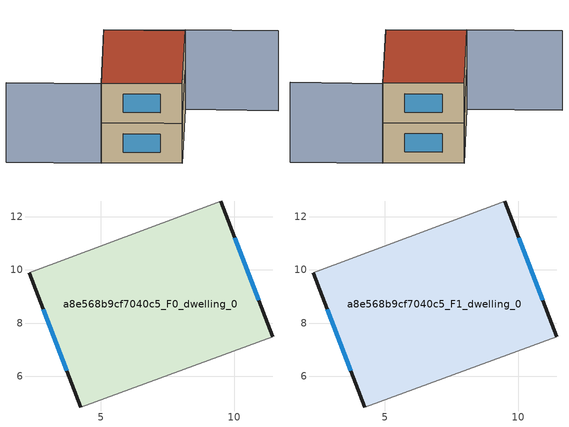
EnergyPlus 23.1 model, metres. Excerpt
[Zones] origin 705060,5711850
a8e568b9cf7040c5_F0_dwelling_0
 floor ground (EU_floor_Construction): 9.49,12.59 11.46,7.49 4.24,4.85 2.3,9.89 z0
 wall outside (EU_wall_Construction): 11.46,7.49 9.49,12.59 / 2.3,9.89 4.24,4.85 z0:3
 wall adiabatic (EU_wall_Construction): 9.49,12.59 2.3,9.89 / 4.24,4.85 11.46,7.49 z0:3
 window (EU_Window_Construction): 10.93,8.87 10.02,11.21 / 2.83,8.53 3.72,6.21 z0.81:2.19
a8e568b9cf7040c5_F1_dwelling_0
 floor to a8e568b9cf7040c5_F0_dwelling_0 (EU_floor_Construction): 9.49,12.59 11.46,7.49 4.24,4.85 2.3,9.89 z3
 wall outside (EU_wall_Construction): 11.46,7.49 9.49,12.59 / 2.3,9.89 4.24,4.85 z3:6
 wall adiabatic (EU_wall_Construction): 9.49,12.59 2.3,9.89 / 4.24,4.85 11.46,7.49 z3:6
 window (EU_Window_Construction): 10.93,8.87 10.02,11.21 / 2.83,8.53 3.72,6.21 z3.81:5.19
 roof outside (EU_roof_Construction): 11.46,7.49 9.49,12.59 2.3,9.89 4.24,4.85 z6
shading: 4.24,4.85 11.54,7.52 / 11.54,7.52 13.67,1.71 / 9.49,12.59 2.25,9.87 / 2.25,9.87 0.01,15.84 z0:6
[Building]
EU S2 Campaign: North Axis=0; Terrain=City; Solar Distribution=FullExterior
[Site:Location]
London: Latitude=51.5; Longitude=-0.5; Time Zone=0; Elevation=25
[SizingPeriod:WeatherFileDays]
AnnualSizingPeriod: Begin Month=1; Begin Day of Month=1; End Month=12; End Day of Month=31; Day of Week for Start Day=Monday; Use Weather File Daylight Saving Period=No; Use Weather File Rain and Snow Indicators=No
[MATERIAL]
EU_InternalMass_Material: Roughness=MediumRough; Thickness=0.1; Conductivity=1; Density=1800; Specific Heat=900; Thermal Absorptance=0.9; Solar Absorptance=0.7; Visible Absorptance=0.7
[MATERIAL:NOMASS] Roughness=MediumRough; Thermal Absorptance=0.9; Solar Absorptance=0.7; Visible Absorptance=0.7
Name | Thermal Resistance
EU_wall_NoMass | 0.727863
EU_roof_NoMass | 0.773354
EU_floor_NoMass | 1.79329
[WINDOWMATERIAL:SIMPLEGLAZINGSYSTEM]
EU_Window_SimpleGlazing: UFactor=2.58614; Solar Heat Gain Coefficient=0.76; Visible Transmittance=0.76
[CONSTRUCTION]
EU_wall_Construction: EU_wall_NoMass
EU_roof_Construction: EU_roof_NoMass
EU_floor_Construction: EU_floor_NoMass
EU_Window_Construction: EU_Window_SimpleGlazing
EU_InternalMass_Construction: EU_InternalMass_Material
[ZONE] Type=1; Multiplier=1; Ceiling Height=autocalculate; Volume=125.238; Floor Area=autocalculate; Part of Total Floor Area=Yes
a8e568b9cf7040c5_F0_dwelling_0; a8e568b9cf7040c5_F1_dwelling_0
[INTERNALMASS] Construction=EU_InternalMass_Construction; Surface Area=41.746
Name | Zone or ZoneList
a8e568b9cf7040c5_F0_dwelling_0_EU_InternalMass | a8e568b9cf7040c5_F0_dwelling_0
a8e568b9cf7040c5_F1_dwelling_0_EU_InternalMass | a8e568b9cf7040c5_F1_dwelling_0
[OTHEREQUIPMENT] Fuel Type=Electricity; Design Level Calculation Method=Watts/Area; Power per Zone Floor Area=1; Fraction Latent=0; Fraction Radiant=0; Fraction Lost=0; Carbon Dioxide Generation Rate=0; EndUse Subcategory=EU_Step8_InternalGains
Name | Zone or ZoneList or Space or SpaceList | Schedule
EU_Step8_InternalGain_a8e568b9cf7040c5_F0_dwelling_0_f000 | a8e568b9cf7040c5_F0_dwelling_0 | EU_Step8_GainSchedule_a8e568b9cf7040c5_F0_dwelling_0_f000
EU_Step8_InternalGain_a8e568b9cf7040c5_F1_dwelling_0_f000 | a8e568b9cf7040c5_F1_dwelling_0 | EU_Step8_GainSchedule_a8e568b9cf7040c5_F1_dwelling_0_f000
[ZONEVENTILATION:DESIGNFLOWRATE] Schedule=EU_AlwaysOn; Design Flow Rate Calculation Method=AirChanges/Hour; Air Changes per Hour=0.484901; Ventilation Type=Natural; Fan Pressure Rise=0; Fan Total Efficiency=1; Constant Term Coefficient=1; Temperature Term Coefficient=0; Velocity Term Coefficient=0; Velocity Squared Term Coefficient=0; Minimum Indoor Temperature=-100; Maximum Indoor Temperature=100; Delta Temperature=-100; Minimum Outdoor Temperature=-100; Maximum Outdoor Temperature=100; Maximum Wind Speed=40
Name | Zone or ZoneList or Space or SpaceList
EU_ConstantAir_a8e568b9cf7040c5_F0_dwelling_0 | a8e568b9cf7040c5_F0_dwelling_0
EU_ConstantAir_a8e568b9cf7040c5_F1_dwelling_0 | a8e568b9cf7040c5_F1_dwelling_0
[HVACTEMPLATE:THERMOSTAT] Constant Heating Setpoint=20; Constant Cooling Setpoint=50
EU_HeatOnly_a8e568b9cf7040c5_F0_dwelling_0; EU_HeatOnly_a8e568b9cf7040c5_F1_dwelling_0
[HVACTEMPLATE:ZONE:IDEALLOADSAIRSYSTEM] System Availability Schedule=EU_AlwaysOn; Maximum Heating Supply Air Temperature=50; Minimum Cooling Supply Air Temperature=13; Maximum Heating Supply Air Humidity Ratio=0.0156; Minimum Cooling Supply Air Humidity Ratio=0.0077; Heating Limit=NoLimit; Cooling Limit=NoLimit; Heating Availability Schedule=EU_AlwaysOn; Cooling Availability Schedule=EU_CoolingOff; Dehumidification Control Type=ConstantSensibleHeatRatio; Cooling Sensible Heat Ratio=0.7; Dehumidification Setpoint=60; Humidification Control Type=None; Humidification Setpoint=30; Outdoor Air Method=None; Outdoor Air Flow Rate per Person=0.00944; Outdoor Air Flow Rate per Zone Floor Area=0; Outdoor Air Flow Rate per Zone=0; Demand Controlled Ventilation Type=None; Outdoor Air Economizer Type=NoEconomizer; Heat Recovery Type=None; Sensible Heat Recovery Effectiveness=0.7; Latent Heat Recovery Effectiveness=0.65
Name | Template Thermostat
a8e568b9cf7040c5_F0_dwelling_0 | EU_HeatOnly_a8e568b9cf7040c5_F0_dwelling_0
a8e568b9cf7040c5_F1_dwelling_0 | EU_HeatOnly_a8e568b9cf7040c5_F1_dwelling_0
[SIZING:ZONE] Zone Cooling Design Supply Air Temperature Input Method=SupplyAirTemperature; Zone Cooling Design Supply Air Temperature=13; Zone Heating Design Supply Air Temperature Input Method=SupplyAirTemperature; Zone Heating Design Supply Air Temperature=50; Zone Cooling Design Supply Air Humidity Ratio=0.008; Zone Heating Design Supply Air Humidity Ratio=0.008; Cooling Design Air Flow Method=DesignDay; Cooling Design Air Flow Rate=0; Cooling Minimum Air Flow per Zone Floor Area=0.000762; Cooling Minimum Air Flow=0; Cooling Minimum Air Flow Fraction=0.2; Heating Design Air Flow Method=DesignDay; Heating Design Air Flow Rate=0; Heating Maximum Air Flow per Zone Floor Area=0.002032; Heating Maximum Air Flow=0.141576; Heating Maximum Air Flow Fraction=0.3; Account for Dedicated Outdoor Air System=No; Dedicated Outdoor Air System Control Strategy=NeutralSupplyAir; Dedicated Outdoor Air Low Setpoint Temperature for Design=autosize; Dedicated Outdoor Air High Setpoint Temperature for Design=autosize; Zone Load Sizing Method=Sensible Load Only No Latent Load; Zone Latent Cooling Design Supply Air Humidity Ratio Input Method=HumidityRatioDifference; Zone Cooling Design Supply Air Humidity Ratio Difference=0.005; Zone Latent Heating Design Supply Air Humidity Ratio Input Method=HumidityRatioDifference; Zone Humidification Design Supply Air Humidity Ratio Difference=0.005
a8e568b9cf7040c5_F0_dwelling_0; a8e568b9cf7040c5_F1_dwelling_0
[SCHEDULE:CONSTANT]
Name | Hourly Value
EU_AlwaysOn | 1
EU_CoolingOff | 0
[SCHEDULE:FILE] Column Number=1; Rows to Skip at Top=0; Number of Hours of Data=8760; Column Separator=Comma; Interpolate to Timestep=No; Minutes per Item=60; Adjust Schedule for Daylight Savings=Yes
Name | File
EU_Step8_GainSchedule_a8e568b9cf7040c5_F0_dwelling_0_f000 | ../../schedules/a8e568b9cf7040c5/a8e568b9cf7040c5_F0_dwelling_0_f000_gain.csv
EU_Step8_GainSchedule_a8e568b9cf7040c5_F1_dwelling_0_f000 | ../../schedules/a8e568b9cf7040c5/a8e568b9cf7040c5_F1_dwelling_0_f000_gain.csv
